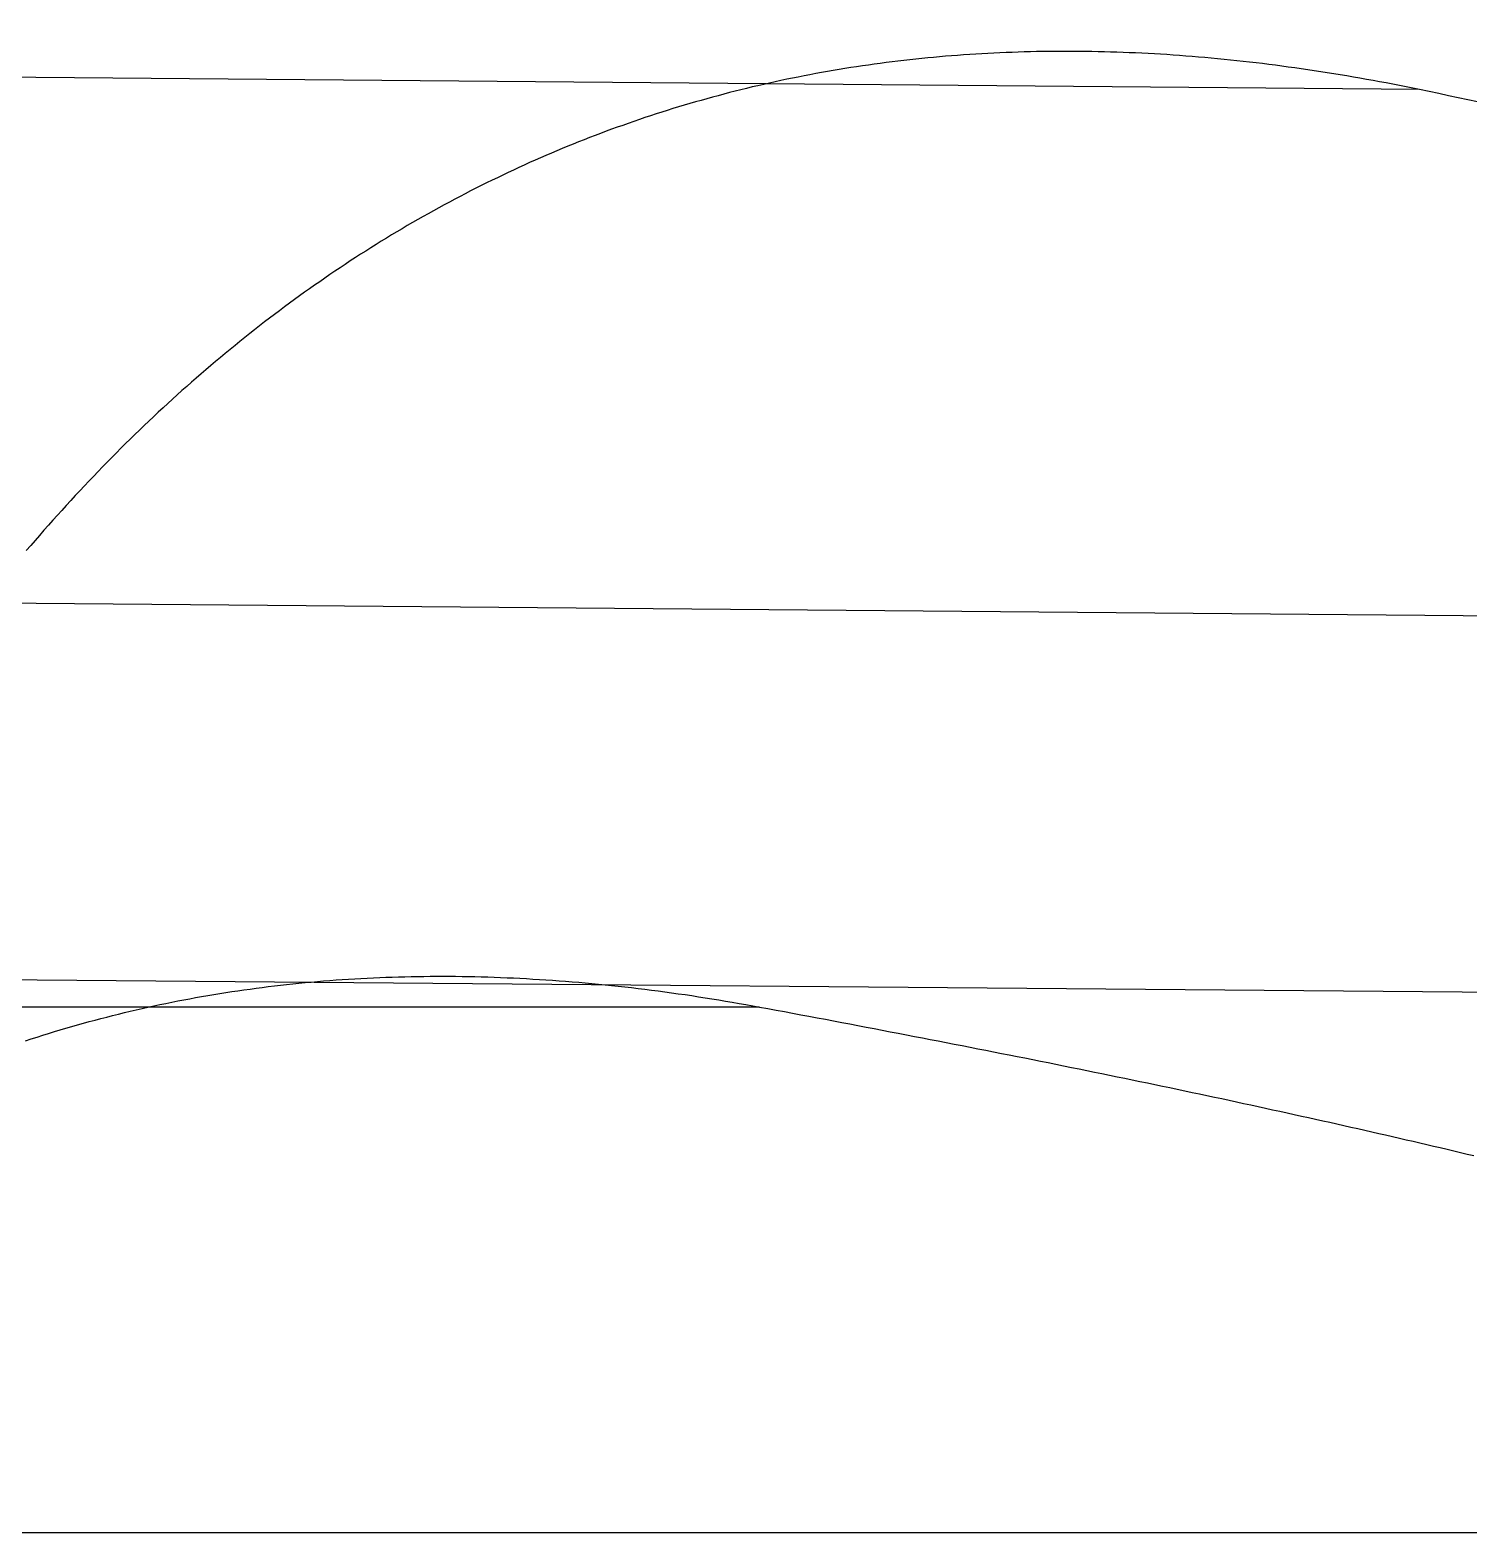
# Model space of a CAD drawing. Extents: x 0 to 702, y -13 to 12.
# Drawn here: x 6.671 to 8.427, y 9.558 to 11.392 of the extents above; entities that cross this region are included whole.
import ezdxf

# ---------------------------------------------------------------- set-up
doc = ezdxf.new("R2010")
doc.units = 0
doc.layers.get('0').update_dxf_attribs({"linetype": 'CONTINUOUS'})

# ---------------------------------------------------------------- blocks, each defined once
blk = doc.blocks.new('*U5')
for p, q in [((8.366641, 11.31923, 10.563636), (0, 11.391897, 10.570761)), ((10.09981, 10.662324, 17.10829), (0, 10.750043, 17.116891)), ((59.71309, 9.790029, 19.255103), (0, 10.287833, 19.409199)), ((59.71309, 9.790029, 19.255103), (0, 10.287833, 19.409199)), ((7.561299, 10.199481, 10.453844), (0, 10.199481, 10.453844)), ((9.438057, 9.557628, 16.999973), (0, 9.557628, 16.999973))]:
    blk.add_line(p, q)
at = {"extrusion": (0.008727, 0.99519, 0.097579)}
for p, q in [((8.366641, 11.31923, 10.563636), (0, 11.391897, 10.570761)), ((10.09981, 10.662324, 17.10829), (0, 10.750043, 17.116891))]:
    blk.add_line(p, q, dxfattribs=at)
at = {"extrusion": (0, -0.995227, -0.097583)}
for p, q in [((7.561299, 10.199481, 10.453844), (0, 10.199481, 10.453844)), ((9.438057, 9.557628, 16.999973), (0, 9.557628, 16.999973))]:
    blk.add_line(p, q, dxfattribs=at)
for points in [[(8.36664, 11.3192, 10.5636), (8.35854, 11.3209, 10.5472), (8.35045, 11.3225, 10.5308), (8.34236, 11.3241, 10.5144), (8.33429, 11.3257, 10.498), (8.32623, 11.3273, 10.4816), (8.31819, 11.3288, 10.4651), (8.31015, 11.3303, 10.4487), (8.30212, 11.3317, 10.4323), (8.2941, 11.3331, 10.4159), (8.2861, 11.3345, 10.3994), (8.2781, 11.3359, 10.383), (8.27012, 11.3372, 10.3666), (8.26214, 11.3385, 10.3501), (8.25418, 11.3398, 10.3337), (8.24623, 11.3411, 10.3172), (8.23829, 11.3423, 10.3008), (8.23036, 11.3435, 10.2843), (8.22244, 11.3446, 10.2679), (8.21453, 11.3457, 10.2514), (8.20663, 11.3468, 10.235), (8.19874, 11.3479, 10.2185), (8.19087, 11.3489, 10.2021), (8.183, 11.3499, 10.1856), (8.17515, 11.3509, 10.1691), (8.1673, 11.3518, 10.1527), (8.15947, 11.3528, 10.1362), (8.15164, 11.3536, 10.1197), (8.14383, 11.3545, 10.1032), (8.13603, 11.3553, 10.0868), (8.12824, 11.3561, 10.0703), (8.12046, 11.3569, 10.0538), (8.11268, 11.3576, 10.0373), (8.10492, 11.3583, 10.0208), (8.09718, 11.359, 10.0043), (8.08944, 11.3596, 9.98783), (8.08171, 11.3602, 9.97133), (8.07399, 11.3608, 9.95483), (8.06628, 11.3613, 9.93833), (8.05859, 11.3619, 9.92183), (8.0509, 11.3623, 9.90532), (8.04322, 11.3628, 9.88881), (8.03556, 11.3632, 9.8723), (8.02791, 11.3636, 9.85579), (8.02026, 11.364, 9.83927), (8.01263, 11.3643, 9.82276), (8.005, 11.3646, 9.80624), (7.99739, 11.3649, 9.78971), (7.98979, 11.3651, 9.77319), (7.9822, 11.3653, 9.75666), (7.97462, 11.3655, 9.74013), (7.96704, 11.3656, 9.7236), (7.95948, 11.3658, 9.70707), (7.95193, 11.3659, 9.69053), (7.94439, 11.3659, 9.67399), (7.93686, 11.3659, 9.65745), (7.92935, 11.3659, 9.64091), (7.92184, 11.3659, 9.62436), (7.91434, 11.3658, 9.60781), (7.90685, 11.3657, 9.59126), (7.89937, 11.3656, 9.57471), (7.89191, 11.3654, 9.55815), (7.88445, 11.3652, 9.5416), (7.877, 11.365, 9.52504), (7.86956, 11.3647, 9.50847), (7.86214, 11.3645, 9.49191), (7.85472, 11.3641, 9.47534), (7.84732, 11.3638, 9.45877), (7.83992, 11.3634, 9.4422), (7.83254, 11.363, 9.42563), (7.82516, 11.3626, 9.40906), (7.8178, 11.3621, 9.39248), (7.81044, 11.3616, 9.3759), (7.8031, 11.361, 9.35932), (7.79576, 11.3605, 9.34273), (7.78844, 11.3599, 9.32614), (7.78113, 11.3592, 9.30956), (7.77382, 11.3586, 9.29297), (7.76653, 11.3579, 9.27637), (7.75925, 11.3572, 9.25978), (7.75197, 11.3564, 9.24318), (7.74471, 11.3556, 9.22658), (7.73746, 11.3548, 9.20998), (7.73022, 11.3539, 9.19337), (7.72298, 11.3531, 9.17677), (7.71576, 11.3521, 9.16016), (7.70855, 11.3512, 9.14355), (7.70135, 11.3502, 9.12694), (7.69415, 11.3492, 9.11032), (7.68697, 11.3482, 9.09371), (7.6798, 11.3471, 9.07709), (7.67264, 11.346, 9.06046), (7.66549, 11.3449, 9.04384), (7.65834, 11.3437, 9.02722), (7.65121, 11.3425, 9.01059), (7.64409, 11.3413, 8.99396), (7.63698, 11.34, 8.97733), (7.62988, 11.3387, 8.96069), (7.62279, 11.3374, 8.94406), (7.6157, 11.336, 8.92742), (7.60863, 11.3346, 8.91078), (7.60157, 11.3332, 8.89414), (7.59452, 11.3318, 8.87749), (7.58747, 11.3303, 8.86085), (7.58044, 11.3288, 8.8442), (7.57342, 11.3272, 8.82755), (7.56641, 11.3256, 8.8109), (7.55941, 11.324, 8.79424), (7.55241, 11.3224, 8.77759), (7.54543, 11.3207, 8.76093), (7.53846, 11.319, 8.74427), (7.53149, 11.3172, 8.72761), (7.52454, 11.3155, 8.71094), (7.5176, 11.3137, 8.69427), (7.51066, 11.3118, 8.67761), (7.50374, 11.31, 8.66094), (7.49683, 11.3081, 8.64426), (7.48992, 11.3061, 8.62759), (7.48303, 11.3041, 8.61091), (7.47614, 11.3022, 8.59423), (7.46927, 11.3001, 8.57755), (7.4624, 11.2981, 8.56087), (7.45555, 11.296, 8.54419), (7.4487, 11.2938, 8.5275), (7.44187, 11.2917, 8.51081), (7.43504, 11.2895, 8.49412), (7.42823, 11.2873, 8.47743), (7.42142, 11.285, 8.46074), (7.41462, 11.2827, 8.44404), (7.40784, 11.2804, 8.42734), (7.40106, 11.278, 8.41064), (7.39429, 11.2756, 8.39394), (7.38753, 11.2732, 8.37724), (7.38078, 11.2708, 8.36053), (7.37404, 11.2683, 8.34383), (7.36732, 11.2658, 8.32712), (7.3606, 11.2632, 8.31041), (7.35389, 11.2606, 8.29369), (7.34719, 11.258, 8.27698), (7.34049, 11.2554, 8.26026), (7.33381, 11.2527, 8.24354), (7.32714, 11.25, 8.22682), (7.32048, 11.2472, 8.2101), (7.31383, 11.2445, 8.19338), (7.30718, 11.2416, 8.17665), (7.30055, 11.2388, 8.15992), (7.29393, 11.2359, 8.1432), (7.28731, 11.233, 8.12646), (7.28071, 11.2301, 8.10973), (7.27411, 11.2271, 8.093), (7.26753, 11.2241, 8.07626), (7.26095, 11.221, 8.05952), (7.25438, 11.218, 8.04278), (7.24783, 11.2149, 8.02604), (7.24128, 11.2117, 8.00929), (7.23474, 11.2085, 7.99255), (7.22821, 11.2053, 7.9758), (7.22169, 11.2021, 7.95905), (7.21518, 11.1988, 7.9423), (7.20868, 11.1955, 7.92555), (7.20219, 11.1922, 7.90879), (7.19571, 11.1888, 7.89204), (7.18923, 11.1854, 7.87527), (7.18277, 11.182, 7.8585), (7.17631, 11.1785, 7.84173), (7.16986, 11.175, 7.82496), (7.16343, 11.1714, 7.80818), (7.157, 11.1678, 7.7914), (7.15058, 11.1642, 7.77461), (7.14417, 11.1606, 7.75783), (7.13777, 11.1569, 7.74104), (7.13138, 11.1532, 7.72425), (7.125, 11.1494, 7.70747), (7.11863, 11.1456, 7.69068), (7.11227, 11.1418, 7.67389), (7.10592, 11.138, 7.6571), (7.09958, 11.1341, 7.64032), (7.09325, 11.1302, 7.62353), (7.08694, 11.1262, 7.60675), (7.08063, 11.1222, 7.58997), (7.07434, 11.1182, 7.57319), (7.06805, 11.1142, 7.55642), (7.06178, 11.1101, 7.53965), (7.05552, 11.1059, 7.52289), (7.04928, 11.1018, 7.50613), (7.04304, 11.0976, 7.48937), (7.03682, 11.0934, 7.47262), (7.03061, 11.0891, 7.45588), (7.02441, 11.0848, 7.43914), (7.01822, 11.0805, 7.42241), (7.01205, 11.0762, 7.40568), (7.00589, 11.0718, 7.38897), (6.99974, 11.0674, 7.37226), (6.99361, 11.0629, 7.35556), (6.98749, 11.0584, 7.33887), (6.98138, 11.0539, 7.32219), (6.97529, 11.0494, 7.30552), (6.96921, 11.0448, 7.28886), (6.96315, 11.0402, 7.27221), (6.95709, 11.0356, 7.25557), (6.95106, 11.0309, 7.23894), (6.94504, 11.0262, 7.22233), (6.93903, 11.0214, 7.20572), (6.93303, 11.0167, 7.18912), (6.92705, 11.0119, 7.17253), (6.92108, 11.007, 7.15596), (6.91513, 11.0022, 7.13939), (6.90919, 10.9973, 7.12283), (6.90326, 10.9923, 7.10628), (6.89734, 10.9874, 7.08975), (6.89144, 10.9824, 7.07322), (6.88556, 10.9774, 7.0567), (6.87968, 10.9723, 7.0402), (6.87382, 10.9672, 7.0237), (6.86798, 10.9621, 7.00721), (6.86214, 10.9569, 6.99073), (6.85632, 10.9518, 6.97427), (6.85052, 10.9465, 6.95781), (6.84472, 10.9413, 6.94136), (6.83894, 10.936, 6.92493), (6.83318, 10.9307, 6.9085), (6.82742, 10.9254, 6.89208), (6.82168, 10.92, 6.87568), (6.81596, 10.9146, 6.85928), (6.81024, 10.9091, 6.84289), (6.80454, 10.9037, 6.82652), (6.79886, 10.8982, 6.81015), (6.79318, 10.8926, 6.79379), (6.78752, 10.8871, 6.77745), (6.78188, 10.8815, 6.76111), (6.77624, 10.8758, 6.74479), (6.77062, 10.8702, 6.72847), (6.76501, 10.8645, 6.71216), (6.75942, 10.8587, 6.69587), (6.75384, 10.853, 6.67958), (6.74827, 10.8472, 6.66331), (6.74272, 10.8414, 6.64704), (6.73717, 10.8355, 6.63079), (6.73165, 10.8296, 6.61454), (6.72613, 10.8237, 6.59831), (6.72063, 10.8177, 6.58208), (6.71514, 10.8118, 6.56587), (6.70966, 10.8057, 6.54966), (6.7042, 10.7997, 6.53347), (6.69875, 10.7936, 6.51728), (6.69331, 10.7875, 6.50111), (6.68789, 10.7814, 6.48494), (6.68247, 10.7752, 6.46879), (6.67708, 10.769, 6.45265), (6.67169, 10.7628, 6.43651), (6.66632, 10.7565, 6.42039)], [(8.36664, 11.3192, 10.5636), (8.35854, 11.3209, 10.5472), (8.35045, 11.3225, 10.5308), (8.34236, 11.3241, 10.5144), (8.33429, 11.3257, 10.498), (8.32623, 11.3273, 10.4816), (8.31819, 11.3288, 10.4651), (8.31015, 11.3303, 10.4487), (8.30212, 11.3317, 10.4323), (8.2941, 11.3331, 10.4159), (8.2861, 11.3345, 10.3994), (8.2781, 11.3359, 10.383), (8.27012, 11.3372, 10.3666), (8.26214, 11.3385, 10.3501), (8.25418, 11.3398, 10.3337), (8.24623, 11.3411, 10.3172), (8.23829, 11.3423, 10.3008), (8.23036, 11.3435, 10.2843), (8.22244, 11.3446, 10.2679), (8.21453, 11.3457, 10.2514), (8.20663, 11.3468, 10.235), (8.19874, 11.3479, 10.2185), (8.19087, 11.3489, 10.2021), (8.183, 11.3499, 10.1856), (8.17515, 11.3509, 10.1691), (8.1673, 11.3518, 10.1527), (8.15947, 11.3528, 10.1362), (8.15164, 11.3536, 10.1197), (8.14383, 11.3545, 10.1032), (8.13603, 11.3553, 10.0868), (8.12824, 11.3561, 10.0703), (8.12046, 11.3569, 10.0538), (8.11268, 11.3576, 10.0373), (8.10492, 11.3583, 10.0208), (8.09718, 11.359, 10.0043), (8.08944, 11.3596, 9.98783), (8.08171, 11.3602, 9.97133), (8.07399, 11.3608, 9.95483), (8.06628, 11.3613, 9.93833), (8.05859, 11.3619, 9.92183), (8.0509, 11.3623, 9.90532), (8.04322, 11.3628, 9.88881), (8.03556, 11.3632, 9.8723), (8.02791, 11.3636, 9.85579), (8.02026, 11.364, 9.83927), (8.01263, 11.3643, 9.82276), (8.005, 11.3646, 9.80624), (7.99739, 11.3649, 9.78971), (7.98979, 11.3651, 9.77319), (7.9822, 11.3653, 9.75666), (7.97462, 11.3655, 9.74013), (7.96704, 11.3656, 9.7236), (7.95948, 11.3658, 9.70707), (7.95193, 11.3659, 9.69053), (7.94439, 11.3659, 9.67399), (7.93686, 11.3659, 9.65745), (7.92935, 11.3659, 9.64091), (7.92184, 11.3659, 9.62436), (7.91434, 11.3658, 9.60781), (7.90685, 11.3657, 9.59126), (7.89937, 11.3656, 9.57471), (7.89191, 11.3654, 9.55815), (7.88445, 11.3652, 9.5416), (7.877, 11.365, 9.52504), (7.86956, 11.3647, 9.50847), (7.86214, 11.3645, 9.49191), (7.85472, 11.3641, 9.47534), (7.84732, 11.3638, 9.45877), (7.83992, 11.3634, 9.4422), (7.83254, 11.363, 9.42563), (7.82516, 11.3626, 9.40906), (7.8178, 11.3621, 9.39248), (7.81044, 11.3616, 9.3759), (7.8031, 11.361, 9.35932), (7.79576, 11.3605, 9.34273), (7.78844, 11.3599, 9.32614), (7.78113, 11.3592, 9.30956), (7.77382, 11.3586, 9.29297), (7.76653, 11.3579, 9.27637), (7.75925, 11.3572, 9.25978), (7.75197, 11.3564, 9.24318), (7.74471, 11.3556, 9.22658), (7.73746, 11.3548, 9.20998), (7.73022, 11.3539, 9.19337), (7.72298, 11.3531, 9.17677), (7.71576, 11.3521, 9.16016), (7.70855, 11.3512, 9.14355), (7.70135, 11.3502, 9.12694), (7.69415, 11.3492, 9.11032), (7.68697, 11.3482, 9.09371), (7.6798, 11.3471, 9.07709), (7.67264, 11.346, 9.06046), (7.66549, 11.3449, 9.04384), (7.65834, 11.3437, 9.02722), (7.65121, 11.3425, 9.01059), (7.64409, 11.3413, 8.99396), (7.63698, 11.34, 8.97733), (7.62988, 11.3387, 8.96069), (7.62279, 11.3374, 8.94406), (7.6157, 11.336, 8.92742), (7.60863, 11.3346, 8.91078), (7.60157, 11.3332, 8.89414), (7.59452, 11.3318, 8.87749), (7.58747, 11.3303, 8.86085), (7.58044, 11.3288, 8.8442), (7.57342, 11.3272, 8.82755), (7.56641, 11.3256, 8.8109), (7.55941, 11.324, 8.79424), (7.55241, 11.3224, 8.77759), (7.54543, 11.3207, 8.76093), (7.53846, 11.319, 8.74427), (7.53149, 11.3172, 8.72761), (7.52454, 11.3155, 8.71094), (7.5176, 11.3137, 8.69427), (7.51066, 11.3118, 8.67761), (7.50374, 11.31, 8.66094), (7.49683, 11.3081, 8.64426), (7.48992, 11.3061, 8.62759), (7.48303, 11.3041, 8.61091), (7.47614, 11.3022, 8.59423), (7.46927, 11.3001, 8.57755), (7.4624, 11.2981, 8.56087), (7.45555, 11.296, 8.54419), (7.4487, 11.2938, 8.5275), (7.44187, 11.2917, 8.51081), (7.43504, 11.2895, 8.49412), (7.42823, 11.2873, 8.47743), (7.42142, 11.285, 8.46074), (7.41462, 11.2827, 8.44404), (7.40784, 11.2804, 8.42734), (7.40106, 11.278, 8.41064), (7.39429, 11.2756, 8.39394), (7.38753, 11.2732, 8.37724), (7.38078, 11.2708, 8.36053), (7.37404, 11.2683, 8.34383), (7.36732, 11.2658, 8.32712), (7.3606, 11.2632, 8.31041), (7.35389, 11.2606, 8.29369), (7.34719, 11.258, 8.27698), (7.34049, 11.2554, 8.26026), (7.33381, 11.2527, 8.24354), (7.32714, 11.25, 8.22682), (7.32048, 11.2472, 8.2101), (7.31383, 11.2445, 8.19338), (7.30718, 11.2416, 8.17665), (7.30055, 11.2388, 8.15992), (7.29393, 11.2359, 8.1432), (7.28731, 11.233, 8.12646), (7.28071, 11.2301, 8.10973), (7.27411, 11.2271, 8.093), (7.26753, 11.2241, 8.07626), (7.26095, 11.221, 8.05952), (7.25438, 11.218, 8.04278), (7.24783, 11.2149, 8.02604), (7.24128, 11.2117, 8.00929), (7.23474, 11.2085, 7.99255), (7.22821, 11.2053, 7.9758), (7.22169, 11.2021, 7.95905), (7.21518, 11.1988, 7.9423), (7.20868, 11.1955, 7.92555), (7.20219, 11.1922, 7.90879), (7.19571, 11.1888, 7.89204), (7.18923, 11.1854, 7.87527), (7.18277, 11.182, 7.8585), (7.17631, 11.1785, 7.84173), (7.16986, 11.175, 7.82496), (7.16343, 11.1714, 7.80818), (7.157, 11.1678, 7.7914), (7.15058, 11.1642, 7.77461), (7.14417, 11.1606, 7.75783), (7.13777, 11.1569, 7.74104), (7.13138, 11.1532, 7.72425), (7.125, 11.1494, 7.70747), (7.11863, 11.1456, 7.69068), (7.11227, 11.1418, 7.67389), (7.10592, 11.138, 7.6571), (7.09958, 11.1341, 7.64032), (7.09325, 11.1302, 7.62353), (7.08694, 11.1262, 7.60675), (7.08063, 11.1222, 7.58997), (7.07434, 11.1182, 7.57319), (7.06805, 11.1142, 7.55642), (7.06178, 11.1101, 7.53965), (7.05552, 11.1059, 7.52289), (7.04928, 11.1018, 7.50613), (7.04304, 11.0976, 7.48937), (7.03682, 11.0934, 7.47262), (7.03061, 11.0891, 7.45588), (7.02441, 11.0848, 7.43914), (7.01822, 11.0805, 7.42241), (7.01205, 11.0762, 7.40568), (7.00589, 11.0718, 7.38897), (6.99974, 11.0674, 7.37226), (6.99361, 11.0629, 7.35556), (6.98749, 11.0584, 7.33887), (6.98138, 11.0539, 7.32219), (6.97529, 11.0494, 7.30552), (6.96921, 11.0448, 7.28886), (6.96315, 11.0402, 7.27221), (6.95709, 11.0356, 7.25557), (6.95106, 11.0309, 7.23894), (6.94504, 11.0262, 7.22233), (6.93903, 11.0214, 7.20572), (6.93303, 11.0167, 7.18912), (6.92705, 11.0119, 7.17253), (6.92108, 11.007, 7.15596), (6.91513, 11.0022, 7.13939), (6.90919, 10.9973, 7.12283), (6.90326, 10.9923, 7.10628), (6.89734, 10.9874, 7.08975), (6.89144, 10.9824, 7.07322), (6.88556, 10.9774, 7.0567), (6.87968, 10.9723, 7.0402), (6.87382, 10.9672, 7.0237), (6.86798, 10.9621, 7.00721), (6.86214, 10.9569, 6.99073), (6.85632, 10.9518, 6.97427), (6.85052, 10.9465, 6.95781), (6.84472, 10.9413, 6.94136), (6.83894, 10.936, 6.92493), (6.83318, 10.9307, 6.9085), (6.82742, 10.9254, 6.89208), (6.82168, 10.92, 6.87568), (6.81596, 10.9146, 6.85928), (6.81024, 10.9091, 6.84289), (6.80454, 10.9037, 6.82652), (6.79886, 10.8982, 6.81015), (6.79318, 10.8926, 6.79379), (6.78752, 10.8871, 6.77745), (6.78188, 10.8815, 6.76111), (6.77624, 10.8758, 6.74479), (6.77062, 10.8702, 6.72847), (6.76501, 10.8645, 6.71216), (6.75942, 10.8587, 6.69587), (6.75384, 10.853, 6.67958), (6.74827, 10.8472, 6.66331), (6.74272, 10.8414, 6.64704), (6.73717, 10.8355, 6.63079), (6.73165, 10.8296, 6.61454), (6.72613, 10.8237, 6.59831), (6.72063, 10.8177, 6.58208), (6.71514, 10.8118, 6.56587), (6.70966, 10.8057, 6.54966), (6.7042, 10.7997, 6.53347), (6.69875, 10.7936, 6.51728), (6.69331, 10.7875, 6.50111), (6.68789, 10.7814, 6.48494), (6.68247, 10.7752, 6.46879), (6.67708, 10.769, 6.45265), (6.67169, 10.7628, 6.43651), (6.66632, 10.7565, 6.42039)], [(8.43772, 11.3044, 10.7087), (8.42594, 11.3069, 10.6845), (8.41414, 11.3093, 10.6603), (8.40231, 11.3118, 10.6361), (8.39045, 11.3143, 10.6119), (8.37856, 11.3168, 10.5878), (8.36664, 11.3192, 10.5636)], [(8.43772, 11.3044, 10.7087), (8.42594, 11.3069, 10.6845), (8.41414, 11.3093, 10.6603), (8.40231, 11.3118, 10.6361), (8.39045, 11.3143, 10.6119), (8.37856, 11.3168, 10.5878), (8.36664, 11.3192, 10.5636)], [(6.6654, 10.1584, 8.58837), (6.6724, 10.1606, 8.60448), (6.67942, 10.1629, 8.62058), (6.68645, 10.1651, 8.63669), (6.69349, 10.1673, 8.65279), (6.70054, 10.1695, 8.66888), (6.7076, 10.1716, 8.68498), (6.71467, 10.1737, 8.70107), (6.72176, 10.1757, 8.71716), (6.72885, 10.1778, 8.73325), (6.73595, 10.1798, 8.74934), (6.74307, 10.1817, 8.76542), (6.7502, 10.1836, 8.7815), (6.75733, 10.1855, 8.79757), (6.76448, 10.1873, 8.81365), (6.77164, 10.1892, 8.82972), (6.77881, 10.1909, 8.84579), (6.78599, 10.1927, 8.86185), (6.79319, 10.1944, 8.87792), (6.80039, 10.1961, 8.89398), (6.8076, 10.1977, 8.91004), (6.81483, 10.1993, 8.92609), (6.82207, 10.2009, 8.94215), (6.82931, 10.2024, 8.9582), (6.83657, 10.2039, 8.97424), (6.84384, 10.2054, 8.99029), (6.85112, 10.2069, 9.00633), (6.85841, 10.2083, 9.02237), (6.86572, 10.2096, 9.03841), (6.87303, 10.211, 9.05444), (6.88035, 10.2123, 9.07047), (6.88769, 10.2135, 9.0865), (6.89504, 10.2148, 9.10252), (6.9024, 10.216, 9.11855), (6.90977, 10.2172, 9.13457), (6.91715, 10.2183, 9.15058), (6.92454, 10.2194, 9.1666), (6.93194, 10.2205, 9.18261), (6.93936, 10.2215, 9.19862), (6.94678, 10.2225, 9.21462), (6.95422, 10.2235, 9.23063), (6.96167, 10.2244, 9.24663), (6.96912, 10.2253, 9.26262), (6.97659, 10.2262, 9.27862), (6.98408, 10.227, 9.29461), (6.99157, 10.2278, 9.3106), (6.99907, 10.2286, 9.32658), (7.00659, 10.2293, 9.34257), (7.01412, 10.23, 9.35855), (7.02165, 10.2307, 9.37452), (7.0292, 10.2313, 9.3905), (7.03676, 10.2319, 9.40647), (7.04433, 10.2325, 9.42244), (7.05192, 10.233, 9.4384), (7.05951, 10.2335, 9.45437), (7.06712, 10.234, 9.47033), (7.07474, 10.2344, 9.48628), (7.08236, 10.2348, 9.50224), (7.09001, 10.2352, 9.51819), (7.09766, 10.2355, 9.53414), (7.10532, 10.2358, 9.55008), (7.11299, 10.2361, 9.56602), (7.12068, 10.2363, 9.58196), (7.12838, 10.2365, 9.5979), (7.13609, 10.2367, 9.61383), (7.14381, 10.2368, 9.62976), (7.15154, 10.2369, 9.64569), (7.15928, 10.237, 9.66161), (7.16704, 10.237, 9.67753), (7.1748, 10.2371, 9.69345), (7.18258, 10.237, 9.70937), (7.19037, 10.237, 9.72528), (7.19817, 10.2369, 9.74119), (7.20598, 10.2368, 9.75709), (7.2138, 10.2366, 9.773), (7.22164, 10.2364, 9.7889), (7.22949, 10.2362, 9.80479), (7.23735, 10.2359, 9.82069), (7.24522, 10.2357, 9.83658), (7.2531, 10.2353, 9.85247), (7.26099, 10.235, 9.86835), (7.2689, 10.2346, 9.88423), (7.27681, 10.2342, 9.90011), (7.28474, 10.2337, 9.91599), (7.29268, 10.2333, 9.93186), (7.30063, 10.2327, 9.94773), (7.30859, 10.2322, 9.96359), (7.31657, 10.2316, 9.97946), (7.32456, 10.231, 9.99531), (7.33255, 10.2304, 10.0112), (7.34056, 10.2297, 10.027), (7.34859, 10.229, 10.0429), (7.35662, 10.2283, 10.0587), (7.36466, 10.2275, 10.0746), (7.37272, 10.2267, 10.0904), (7.38079, 10.2259, 10.1062), (7.38887, 10.225, 10.1221), (7.39696, 10.2241, 10.1379), (7.40507, 10.2232, 10.1537), (7.41318, 10.2222, 10.1696), (7.42131, 10.2212, 10.1854), (7.42945, 10.2202, 10.2012), (7.4376, 10.2191, 10.217), (7.44576, 10.218, 10.2328), (7.45394, 10.2169, 10.2486), (7.46213, 10.2158, 10.2644), (7.47033, 10.2146, 10.2802), (7.47854, 10.2134, 10.296), (7.48676, 10.2121, 10.3118), (7.49499, 10.2108, 10.3276), (7.50324, 10.2095, 10.3434), (7.5115, 10.2082, 10.3592), (7.51977, 10.2068, 10.375), (7.52805, 10.2054, 10.3908), (7.53634, 10.204, 10.4065), (7.54465, 10.2025, 10.4223), (7.55297, 10.201, 10.4381), (7.5613, 10.1995, 10.4538)], [(6.6654, 10.1584, 8.58837), (6.6724, 10.1606, 8.60448), (6.67942, 10.1629, 8.62058), (6.68645, 10.1651, 8.63669), (6.69349, 10.1673, 8.65279), (6.70054, 10.1695, 8.66888), (6.7076, 10.1716, 8.68498), (6.71467, 10.1737, 8.70107), (6.72176, 10.1757, 8.71716), (6.72885, 10.1778, 8.73325), (6.73595, 10.1798, 8.74934), (6.74307, 10.1817, 8.76542), (6.7502, 10.1836, 8.7815), (6.75733, 10.1855, 8.79757), (6.76448, 10.1873, 8.81365), (6.77164, 10.1892, 8.82972), (6.77881, 10.1909, 8.84579), (6.78599, 10.1927, 8.86185), (6.79319, 10.1944, 8.87792), (6.80039, 10.1961, 8.89398), (6.8076, 10.1977, 8.91004), (6.81483, 10.1993, 8.92609), (6.82207, 10.2009, 8.94215), (6.82931, 10.2024, 8.9582), (6.83657, 10.2039, 8.97424), (6.84384, 10.2054, 8.99029), (6.85112, 10.2069, 9.00633), (6.85841, 10.2083, 9.02237), (6.86572, 10.2096, 9.03841), (6.87303, 10.211, 9.05444), (6.88035, 10.2123, 9.07047), (6.88769, 10.2135, 9.0865), (6.89504, 10.2148, 9.10252), (6.9024, 10.216, 9.11855), (6.90977, 10.2172, 9.13457), (6.91715, 10.2183, 9.15058), (6.92454, 10.2194, 9.1666), (6.93194, 10.2205, 9.18261), (6.93936, 10.2215, 9.19862), (6.94678, 10.2225, 9.21462), (6.95422, 10.2235, 9.23063), (6.96167, 10.2244, 9.24663), (6.96912, 10.2253, 9.26262), (6.97659, 10.2262, 9.27862), (6.98408, 10.227, 9.29461), (6.99157, 10.2278, 9.3106), (6.99907, 10.2286, 9.32658), (7.00659, 10.2293, 9.34257), (7.01412, 10.23, 9.35855), (7.02165, 10.2307, 9.37452), (7.0292, 10.2313, 9.3905), (7.03676, 10.2319, 9.40647), (7.04433, 10.2325, 9.42244), (7.05192, 10.233, 9.4384), (7.05951, 10.2335, 9.45437), (7.06712, 10.234, 9.47033), (7.07474, 10.2344, 9.48628), (7.08236, 10.2348, 9.50224), (7.09001, 10.2352, 9.51819), (7.09766, 10.2355, 9.53414), (7.10532, 10.2358, 9.55008), (7.11299, 10.2361, 9.56602), (7.12068, 10.2363, 9.58196), (7.12838, 10.2365, 9.5979), (7.13609, 10.2367, 9.61383), (7.14381, 10.2368, 9.62976), (7.15154, 10.2369, 9.64569), (7.15928, 10.237, 9.66161), (7.16704, 10.237, 9.67753), (7.1748, 10.2371, 9.69345), (7.18258, 10.237, 9.70937), (7.19037, 10.237, 9.72528), (7.19817, 10.2369, 9.74119), (7.20598, 10.2368, 9.75709), (7.2138, 10.2366, 9.773), (7.22164, 10.2364, 9.7889), (7.22949, 10.2362, 9.80479), (7.23735, 10.2359, 9.82069), (7.24522, 10.2357, 9.83658), (7.2531, 10.2353, 9.85247), (7.26099, 10.235, 9.86835), (7.2689, 10.2346, 9.88423), (7.27681, 10.2342, 9.90011), (7.28474, 10.2337, 9.91599), (7.29268, 10.2333, 9.93186), (7.30063, 10.2327, 9.94773), (7.30859, 10.2322, 9.96359), (7.31657, 10.2316, 9.97946), (7.32456, 10.231, 9.99531), (7.33255, 10.2304, 10.0112), (7.34056, 10.2297, 10.027), (7.34859, 10.229, 10.0429), (7.35662, 10.2283, 10.0587), (7.36466, 10.2275, 10.0746), (7.37272, 10.2267, 10.0904), (7.38079, 10.2259, 10.1062), (7.38887, 10.225, 10.1221), (7.39696, 10.2241, 10.1379), (7.40507, 10.2232, 10.1537), (7.41318, 10.2222, 10.1696), (7.42131, 10.2212, 10.1854), (7.42945, 10.2202, 10.2012), (7.4376, 10.2191, 10.217), (7.44576, 10.218, 10.2328), (7.45394, 10.2169, 10.2486), (7.46213, 10.2158, 10.2644), (7.47033, 10.2146, 10.2802), (7.47854, 10.2134, 10.296), (7.48676, 10.2121, 10.3118), (7.49499, 10.2108, 10.3276), (7.50324, 10.2095, 10.3434), (7.5115, 10.2082, 10.3592), (7.51977, 10.2068, 10.375), (7.52805, 10.2054, 10.3908), (7.53634, 10.204, 10.4065), (7.54465, 10.2025, 10.4223), (7.55297, 10.201, 10.4381), (7.5613, 10.1995, 10.4538)], [(7.5613, 10.1995, 10.4538), (7.5714, 10.1976, 10.473), (7.58149, 10.1957, 10.4921), (7.59156, 10.1939, 10.5112), (7.60161, 10.192, 10.5304), (7.61164, 10.1901, 10.5495), (7.62166, 10.1882, 10.5687), (7.63166, 10.1863, 10.5879), (7.64164, 10.1845, 10.607), (7.65161, 10.1826, 10.6262), (7.66155, 10.1807, 10.6454), (7.67148, 10.1788, 10.6646), (7.68139, 10.1769, 10.6838), (7.69128, 10.1751, 10.703), (7.70116, 10.1732, 10.7222), (7.71101, 10.1713, 10.7414), (7.72085, 10.1694, 10.7606), (7.73067, 10.1675, 10.7799), (7.74047, 10.1656, 10.7991), (7.75026, 10.1637, 10.8183), (7.76002, 10.1619, 10.8376), (7.76976, 10.16, 10.8568), (7.77949, 10.1581, 10.8761), (7.7892, 10.1562, 10.8954), (7.79889, 10.1543, 10.9147), (7.80856, 10.1524, 10.9339), (7.81821, 10.1505, 10.9532), (7.82784, 10.1486, 10.9725), (7.83745, 10.1467, 10.9918), (7.84704, 10.1448, 11.0112), (7.85662, 10.1429, 11.0305), (7.86617, 10.141, 11.0498), (7.8757, 10.1392, 11.0691), (7.88522, 10.1373, 11.0885), (7.89471, 10.1354, 11.1078), (7.90419, 10.1335, 11.1272), (7.91364, 10.1316, 11.1466), (7.92308, 10.1297, 11.1659), (7.93249, 10.1278, 11.1853), (7.94189, 10.1259, 11.2047), (7.95126, 10.124, 11.2241), (7.96061, 10.1221, 11.2435), (7.96995, 10.1202, 11.2629), (7.97926, 10.1182, 11.2823), (7.98855, 10.1163, 11.3017), (7.99782, 10.1144, 11.3212), (8.00707, 10.1125, 11.3406), (8.0163, 10.1106, 11.3601), (8.02551, 10.1087, 11.3795), (8.0347, 10.1068, 11.399), (8.04386, 10.1049, 11.4185), (8.05301, 10.103, 11.4379), (8.06213, 10.1011, 11.4574), (8.07124, 10.0992, 11.4769), (8.08032, 10.0973, 11.4964), (8.08938, 10.0953, 11.5159), (8.09842, 10.0934, 11.5355), (8.10743, 10.0915, 11.555), (8.11643, 10.0896, 11.5745), (8.1254, 10.0877, 11.5941), (8.13435, 10.0858, 11.6136), (8.14328, 10.0838, 11.6332), (8.15218, 10.0819, 11.6528), (8.16107, 10.08, 11.6723), (8.16993, 10.0781, 11.6919), (8.17877, 10.0762, 11.7115), (8.18759, 10.0742, 11.7311), (8.19638, 10.0723, 11.7507), (8.20515, 10.0704, 11.7703), (8.2139, 10.0685, 11.79), (8.22263, 10.0665, 11.8096), (8.23133, 10.0646, 11.8292), (8.24001, 10.0627, 11.8489), (8.24867, 10.0608, 11.8686), (8.2573, 10.0588, 11.8882), (8.26591, 10.0569, 11.9079), (8.2745, 10.055, 11.9276), (8.28307, 10.053, 11.9473), (8.29161, 10.0511, 11.967), (8.30012, 10.0492, 11.9867), (8.30862, 10.0472, 12.0064), (8.31709, 10.0453, 12.0261), (8.32553, 10.0434, 12.0459), (8.33396, 10.0414, 12.0656), (8.34236, 10.0395, 12.0854), (8.35073, 10.0376, 12.1052), (8.35908, 10.0356, 12.1249), (8.36741, 10.0337, 12.1447), (8.37571, 10.0317, 12.1645), (8.38398, 10.0298, 12.1843), (8.39224, 10.0279, 12.2041), (8.40046, 10.0259, 12.2239), (8.40867, 10.024, 12.2438), (8.41685, 10.022, 12.2636), (8.425, 10.0201, 12.2835), (8.43313, 10.0181, 12.3033)], [(7.5613, 10.1995, 10.4538), (7.5714, 10.1976, 10.473), (7.58149, 10.1957, 10.4921), (7.59156, 10.1939, 10.5112), (7.60161, 10.192, 10.5304), (7.61164, 10.1901, 10.5495), (7.62166, 10.1882, 10.5687), (7.63166, 10.1863, 10.5879), (7.64164, 10.1845, 10.607), (7.65161, 10.1826, 10.6262), (7.66155, 10.1807, 10.6454), (7.67148, 10.1788, 10.6646), (7.68139, 10.1769, 10.6838), (7.69128, 10.1751, 10.703), (7.70116, 10.1732, 10.7222), (7.71101, 10.1713, 10.7414), (7.72085, 10.1694, 10.7606), (7.73067, 10.1675, 10.7799), (7.74047, 10.1656, 10.7991), (7.75026, 10.1637, 10.8183), (7.76002, 10.1619, 10.8376), (7.76976, 10.16, 10.8568), (7.77949, 10.1581, 10.8761), (7.7892, 10.1562, 10.8954), (7.79889, 10.1543, 10.9147), (7.80856, 10.1524, 10.9339), (7.81821, 10.1505, 10.9532), (7.82784, 10.1486, 10.9725), (7.83745, 10.1467, 10.9918), (7.84704, 10.1448, 11.0112), (7.85662, 10.1429, 11.0305), (7.86617, 10.141, 11.0498), (7.8757, 10.1392, 11.0691), (7.88522, 10.1373, 11.0885), (7.89471, 10.1354, 11.1078), (7.90419, 10.1335, 11.1272), (7.91364, 10.1316, 11.1466), (7.92308, 10.1297, 11.1659), (7.93249, 10.1278, 11.1853), (7.94189, 10.1259, 11.2047), (7.95126, 10.124, 11.2241), (7.96061, 10.1221, 11.2435), (7.96995, 10.1202, 11.2629), (7.97926, 10.1182, 11.2823), (7.98855, 10.1163, 11.3017), (7.99782, 10.1144, 11.3212), (8.00707, 10.1125, 11.3406), (8.0163, 10.1106, 11.3601), (8.02551, 10.1087, 11.3795), (8.0347, 10.1068, 11.399), (8.04386, 10.1049, 11.4185), (8.05301, 10.103, 11.4379), (8.06213, 10.1011, 11.4574), (8.07124, 10.0992, 11.4769), (8.08032, 10.0973, 11.4964), (8.08938, 10.0953, 11.5159), (8.09842, 10.0934, 11.5355), (8.10743, 10.0915, 11.555), (8.11643, 10.0896, 11.5745), (8.1254, 10.0877, 11.5941), (8.13435, 10.0858, 11.6136), (8.14328, 10.0838, 11.6332), (8.15218, 10.0819, 11.6528), (8.16107, 10.08, 11.6723), (8.16993, 10.0781, 11.6919), (8.17877, 10.0762, 11.7115), (8.18759, 10.0742, 11.7311), (8.19638, 10.0723, 11.7507), (8.20515, 10.0704, 11.7703), (8.2139, 10.0685, 11.79), (8.22263, 10.0665, 11.8096), (8.23133, 10.0646, 11.8292), (8.24001, 10.0627, 11.8489), (8.24867, 10.0608, 11.8686), (8.2573, 10.0588, 11.8882), (8.26591, 10.0569, 11.9079), (8.2745, 10.055, 11.9276), (8.28307, 10.053, 11.9473), (8.29161, 10.0511, 11.967), (8.30012, 10.0492, 11.9867), (8.30862, 10.0472, 12.0064), (8.31709, 10.0453, 12.0261), (8.32553, 10.0434, 12.0459), (8.33396, 10.0414, 12.0656), (8.34236, 10.0395, 12.0854), (8.35073, 10.0376, 12.1052), (8.35908, 10.0356, 12.1249), (8.36741, 10.0337, 12.1447), (8.37571, 10.0317, 12.1645), (8.38398, 10.0298, 12.1843), (8.39224, 10.0279, 12.2041), (8.40046, 10.0259, 12.2239), (8.40867, 10.024, 12.2438), (8.41685, 10.022, 12.2636), (8.425, 10.0201, 12.2835), (8.43313, 10.0181, 12.3033)]]:
    blk.add_polyline3d(points)

msp = doc.modelspace()

# ---------------------------------------------------------------- block references
msp.add_blockref('*U5', (0, 0))

doc.saveas('drawing.dxf')
